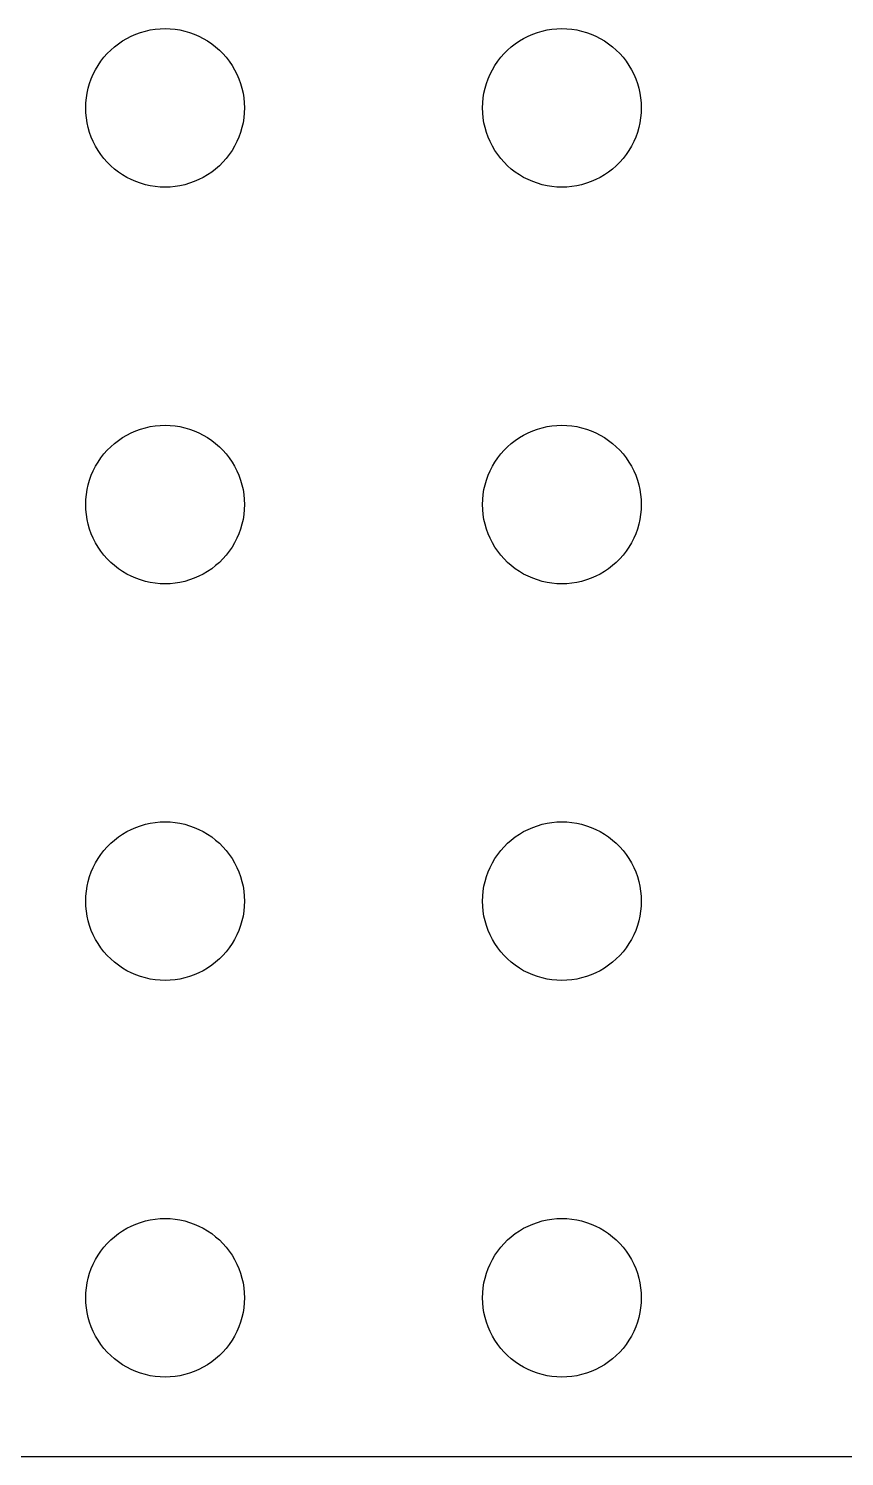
# Model space of a CAD drawing. Header units: metres. Extents: x -66 to 66, y -66 to 66.
# Drawn here: x -35.2 to -4.3, y -66 to -12 of the extents above; entities that cross this region are included whole.
import ezdxf

# ---------------------------------------------------------------- set-up
doc = ezdxf.new("R2010")
doc.units = ezdxf.units.M

msp = doc.modelspace()

# ---------------------------------------------------------------- linework, layer by layer
for p, q in [((-31.6075, -12.467), (-31.4453, -12.3711)), ((-31.4453, -12.3711), (-31.2773, -12.2855)), ((-31.2773, -12.2855), (-31.1044, -12.2107)), ((-31.1044, -12.2107), (-30.927, -12.1468)), ((-30.927, -12.1468), (-30.7461, -12.0942)), ((-30.7461, -12.0942), (-30.5621, -12.0531)), ((-30.5621, -12.0531), (-30.376, -12.0237)), ((-30.376, -12.0237), (-30.1884, -12.0059)), ((-30.1884, -12.0059), (-30, -12)), ((-30, -12), (-29.8116, -12.0059)), ((-29.8116, -12.0059), (-29.624, -12.0237)), ((-29.624, -12.0237), (-29.4379, -12.0531)), ((-29.4379, -12.0531), (-29.2539, -12.0942)), ((-29.2539, -12.0942), (-29.0729, -12.1468)), ((-29.0729, -12.1468), (-28.8956, -12.2107)), ((-28.8956, -12.2107), (-28.7227, -12.2855)), ((-28.7227, -12.2855), (-28.5547, -12.3711)), ((-28.5547, -12.3711), (-28.3925, -12.467)), ((-16.6075, -12.467), (-16.4453, -12.3711)), ((-16.4453, -12.3711), (-16.2773, -12.2855)), ((-16.2773, -12.2855), (-16.1044, -12.2107)), ((-16.1044, -12.2107), (-15.927, -12.1468)), ((-15.927, -12.1468), (-15.7461, -12.0942)), ((-15.7461, -12.0942), (-15.5621, -12.0531)), ((-15.5621, -12.0531), (-15.376, -12.0237)), ((-15.376, -12.0237), (-15.1884, -12.0059)), ((-15.1884, -12.0059), (-15, -12)), ((-15, -12), (-14.8116, -12.0059)), ((-14.8116, -12.0059), (-14.624, -12.0237)), ((-14.624, -12.0237), (-14.4379, -12.0531)), ((-14.4379, -12.0531), (-14.2539, -12.0942)), ((-14.2539, -12.0942), (-14.0729, -12.1468)), ((-14.0729, -12.1468), (-13.8956, -12.2107)), ((-13.8956, -12.2107), (-13.7227, -12.2855)), ((-13.7227, -12.2855), (-13.5547, -12.3711)), ((-13.5547, -12.3711), (-13.3925, -12.467)), ((-32.3115, -13.0877), (-32.1869, -12.9464)), ((-32.1869, -12.9464), (-32.0536, -12.8131)), ((-32.0536, -12.8131), (-31.9123, -12.6884)), ((-31.9123, -12.6884), (-31.7634, -12.5729)), ((-31.7634, -12.5729), (-31.6075, -12.467)), ((-28.3925, -12.467), (-28.2366, -12.5729)), ((-28.2366, -12.5729), (-28.0877, -12.6884)), ((-28.0877, -12.6884), (-27.9464, -12.8131)), ((-27.9464, -12.8131), (-27.8131, -12.9464)), ((-27.8131, -12.9464), (-27.6884, -13.0877)), ((-17.3115, -13.0877), (-17.1869, -12.9464)), ((-17.1869, -12.9464), (-17.0536, -12.8131)), ((-17.0536, -12.8131), (-16.9123, -12.6884)), ((-16.9123, -12.6884), (-16.7634, -12.5729)), ((-16.7634, -12.5729), (-16.6075, -12.467)), ((-13.3925, -12.467), (-13.2366, -12.5729)), ((-13.2366, -12.5729), (-13.0877, -12.6884)), ((-13.0877, -12.6884), (-12.9464, -12.8131)), ((-12.9464, -12.8131), (-12.8131, -12.9464)), ((-12.8131, -12.9464), (-12.6884, -13.0877)), ((-32.6289, -13.5547), (-32.533, -13.3925)), ((-32.533, -13.3925), (-32.427, -13.2366)), ((-32.427, -13.2366), (-32.3115, -13.0877)), ((-27.6884, -13.0877), (-27.5729, -13.2366)), ((-27.5729, -13.2366), (-27.467, -13.3925)), ((-27.467, -13.3925), (-27.3711, -13.5547)), ((-17.6289, -13.5547), (-17.533, -13.3925)), ((-17.533, -13.3925), (-17.427, -13.2366)), ((-17.427, -13.2366), (-17.3115, -13.0877)), ((-12.6884, -13.0877), (-12.5729, -13.2366)), ((-12.5729, -13.2366), (-12.467, -13.3925)), ((-12.467, -13.3925), (-12.3711, -13.5547)), ((-32.8532, -14.0729), (-32.7893, -13.8956)), ((-32.7893, -13.8956), (-32.7145, -13.7227)), ((-32.7145, -13.7227), (-32.6289, -13.5547)), ((-27.3711, -13.5547), (-27.2855, -13.7227)), ((-27.2855, -13.7227), (-27.2107, -13.8956)), ((-27.2107, -13.8956), (-27.1468, -14.0729)), ((-17.8532, -14.0729), (-17.7893, -13.8956)), ((-17.7893, -13.8956), (-17.7145, -13.7227)), ((-17.7145, -13.7227), (-17.6289, -13.5547)), ((-12.3711, -13.5547), (-12.2855, -13.7227)), ((-12.2855, -13.7227), (-12.2107, -13.8956)), ((-12.2107, -13.8956), (-12.1468, -14.0729)), ((-32.9763, -14.624), (-32.9469, -14.4379)), ((-32.9469, -14.4379), (-32.9057, -14.2539)), ((-32.9057, -14.2539), (-32.8532, -14.0729)), ((-27.1468, -14.0729), (-27.0942, -14.2539)), ((-27.0942, -14.2539), (-27.0531, -14.4379)), ((-27.0531, -14.4379), (-27.0237, -14.624)), ((-17.9763, -14.624), (-17.9469, -14.4379)), ((-17.9469, -14.4379), (-17.9057, -14.2539)), ((-17.9057, -14.2539), (-17.8532, -14.0729)), ((-12.1468, -14.0729), (-12.0942, -14.2539)), ((-12.0942, -14.2539), (-12.0531, -14.4379)), ((-12.0531, -14.4379), (-12.0237, -14.624)), ((-33, -15), (-32.9941, -14.8116)), ((-32.9941, -15.1884), (-33, -15)), ((-32.9941, -14.8116), (-32.9763, -14.624)), ((-27.0237, -14.624), (-27.0059, -14.8116)), ((-27.0059, -14.8116), (-27, -15)), ((-27, -15), (-27.0059, -15.1884)), ((-18, -15), (-17.9941, -14.8116)), ((-17.9941, -15.1884), (-18, -15)), ((-17.9941, -14.8116), (-17.9763, -14.624)), ((-12.0237, -14.624), (-12.0059, -14.8116)), ((-12.0059, -14.8116), (-12, -15)), ((-12, -15), (-12.0059, -15.1884)), ((-32.9763, -15.376), (-32.9941, -15.1884)), ((-32.9469, -15.5621), (-32.9763, -15.376)), ((-32.9057, -15.7461), (-32.9469, -15.5621)), ((-27.0531, -15.5621), (-27.0942, -15.7461)), ((-27.0237, -15.376), (-27.0531, -15.5621)), ((-27.0059, -15.1884), (-27.0237, -15.376)), ((-17.9763, -15.376), (-17.9941, -15.1884)), ((-17.9469, -15.5621), (-17.9763, -15.376)), ((-17.9057, -15.7461), (-17.9469, -15.5621)), ((-12.0531, -15.5621), (-12.0942, -15.7461)), ((-12.0237, -15.376), (-12.0531, -15.5621)), ((-12.0059, -15.1884), (-12.0237, -15.376)), ((-32.8532, -15.927), (-32.9057, -15.7461)), ((-32.7893, -16.1044), (-32.8532, -15.927)), ((-32.7145, -16.2773), (-32.7893, -16.1044)), ((-27.2107, -16.1044), (-27.2855, -16.2773)), ((-27.1468, -15.927), (-27.2107, -16.1044)), ((-27.0942, -15.7461), (-27.1468, -15.927)), ((-17.8532, -15.927), (-17.9057, -15.7461)), ((-17.7893, -16.1044), (-17.8532, -15.927)), ((-17.7145, -16.2773), (-17.7893, -16.1044)), ((-12.2107, -16.1044), (-12.2855, -16.2773)), ((-12.1468, -15.927), (-12.2107, -16.1044)), ((-12.0942, -15.7461), (-12.1468, -15.927)), ((-32.6289, -16.4453), (-32.7145, -16.2773)), ((-32.533, -16.6075), (-32.6289, -16.4453)), ((-32.427, -16.7634), (-32.533, -16.6075)), ((-27.467, -16.6075), (-27.5729, -16.7634)), ((-27.3711, -16.4453), (-27.467, -16.6075)), ((-27.2855, -16.2773), (-27.3711, -16.4453)), ((-17.6289, -16.4453), (-17.7145, -16.2773)), ((-17.533, -16.6075), (-17.6289, -16.4453)), ((-17.427, -16.7634), (-17.533, -16.6075)), ((-12.467, -16.6075), (-12.5729, -16.7634)), ((-12.3711, -16.4453), (-12.467, -16.6075)), ((-12.2855, -16.2773), (-12.3711, -16.4453)), ((-32.3115, -16.9123), (-32.427, -16.7634)), ((-32.1869, -17.0536), (-32.3115, -16.9123)), ((-32.0536, -17.1869), (-32.1869, -17.0536)), ((-31.9123, -17.3115), (-32.0536, -17.1869)), ((-27.9464, -17.1869), (-28.0877, -17.3115)), ((-27.8131, -17.0536), (-27.9464, -17.1869)), ((-27.6884, -16.9123), (-27.8131, -17.0536)), ((-27.5729, -16.7634), (-27.6884, -16.9123)), ((-17.3115, -16.9123), (-17.427, -16.7634)), ((-17.1869, -17.0536), (-17.3115, -16.9123)), ((-17.0536, -17.1869), (-17.1869, -17.0536)), ((-16.9123, -17.3115), (-17.0536, -17.1869)), ((-12.9464, -17.1869), (-13.0877, -17.3115)), ((-12.8131, -17.0536), (-12.9464, -17.1869)), ((-12.6884, -16.9123), (-12.8131, -17.0536)), ((-12.5729, -16.7634), (-12.6884, -16.9123)), ((-31.7634, -17.427), (-31.9123, -17.3115)), ((-31.6075, -17.533), (-31.7634, -17.427)), ((-31.4453, -17.6289), (-31.6075, -17.533)), ((-31.2773, -17.7145), (-31.4453, -17.6289)), ((-31.1044, -17.7893), (-31.2773, -17.7145)), ((-30.927, -17.8532), (-31.1044, -17.7893)), ((-28.8956, -17.7893), (-29.0729, -17.8532)), ((-28.7227, -17.7145), (-28.8956, -17.7893)), ((-28.5547, -17.6289), (-28.7227, -17.7145)), ((-28.3925, -17.533), (-28.5547, -17.6289)), ((-28.2366, -17.427), (-28.3925, -17.533)), ((-28.0877, -17.3115), (-28.2366, -17.427)), ((-16.7634, -17.427), (-16.9123, -17.3115)), ((-16.6075, -17.533), (-16.7634, -17.427)), ((-16.4453, -17.6289), (-16.6075, -17.533)), ((-16.2773, -17.7145), (-16.4453, -17.6289)), ((-16.1044, -17.7893), (-16.2773, -17.7145)), ((-15.927, -17.8532), (-16.1044, -17.7893)), ((-13.8956, -17.7893), (-14.0729, -17.8532)), ((-13.7227, -17.7145), (-13.8956, -17.7893)), ((-13.5547, -17.6289), (-13.7227, -17.7145)), ((-13.3925, -17.533), (-13.5547, -17.6289)), ((-13.2366, -17.427), (-13.3925, -17.533)), ((-13.0877, -17.3115), (-13.2366, -17.427)), ((-30.7461, -17.9057), (-30.927, -17.8532)), ((-30.5621, -17.9469), (-30.7461, -17.9057)), ((-30.376, -17.9763), (-30.5621, -17.9469)), ((-30.1884, -17.9941), (-30.376, -17.9763)), ((-30, -18), (-30.1884, -17.9941)), ((-29.8116, -17.9941), (-30, -18)), ((-29.624, -17.9763), (-29.8116, -17.9941)), ((-29.4379, -17.9469), (-29.624, -17.9763)), ((-29.2539, -17.9057), (-29.4379, -17.9469)), ((-29.0729, -17.8532), (-29.2539, -17.9057)), ((-15.7461, -17.9057), (-15.927, -17.8532)), ((-15.5621, -17.9469), (-15.7461, -17.9057)), ((-15.376, -17.9763), (-15.5621, -17.9469)), ((-15.1884, -17.9941), (-15.376, -17.9763)), ((-15, -18), (-15.1884, -17.9941)), ((-14.8116, -17.9941), (-15, -18)), ((-14.624, -17.9763), (-14.8116, -17.9941)), ((-14.4379, -17.9469), (-14.624, -17.9763)), ((-14.2539, -17.9057), (-14.4379, -17.9469)), ((-14.0729, -17.8532), (-14.2539, -17.9057)), ((-30.1884, -27.0059), (-30, -27)), ((-30, -27), (-29.8116, -27.0059)), ((-15.1884, -27.0059), (-15, -27)), ((-15, -27), (-14.8116, -27.0059)), ((-31.7634, -27.5729), (-31.6075, -27.467)), ((-31.6075, -27.467), (-31.4453, -27.3711)), ((-31.4453, -27.3711), (-31.2773, -27.2855)), ((-31.2773, -27.2855), (-31.1044, -27.2107)), ((-31.1044, -27.2107), (-30.927, -27.1468)), ((-30.927, -27.1468), (-30.7461, -27.0942)), ((-30.7461, -27.0942), (-30.5621, -27.0531)), ((-30.5621, -27.0531), (-30.376, -27.0237)), ((-30.376, -27.0237), (-30.1884, -27.0059)), ((-29.8116, -27.0059), (-29.624, -27.0237)), ((-29.624, -27.0237), (-29.4379, -27.0531)), ((-29.4379, -27.0531), (-29.2539, -27.0942)), ((-29.2539, -27.0942), (-29.0729, -27.1468)), ((-29.0729, -27.1468), (-28.8956, -27.2107)), ((-28.8956, -27.2107), (-28.7227, -27.2855)), ((-28.7227, -27.2855), (-28.5547, -27.3711)), ((-28.5547, -27.3711), (-28.3925, -27.467)), ((-28.3925, -27.467), (-28.2366, -27.5729)), ((-16.7634, -27.5729), (-16.6075, -27.467)), ((-16.6075, -27.467), (-16.4453, -27.3711)), ((-16.4453, -27.3711), (-16.2773, -27.2855)), ((-16.2773, -27.2855), (-16.1044, -27.2107)), ((-16.1044, -27.2107), (-15.927, -27.1468)), ((-15.927, -27.1468), (-15.7461, -27.0942)), ((-15.7461, -27.0942), (-15.5621, -27.0531)), ((-15.5621, -27.0531), (-15.376, -27.0237)), ((-15.376, -27.0237), (-15.1884, -27.0059)), ((-14.8116, -27.0059), (-14.624, -27.0237)), ((-14.624, -27.0237), (-14.4379, -27.0531)), ((-14.4379, -27.0531), (-14.2539, -27.0942)), ((-14.2539, -27.0942), (-14.0729, -27.1468)), ((-14.0729, -27.1468), (-13.8956, -27.2107)), ((-13.8956, -27.2107), (-13.7227, -27.2855)), ((-13.7227, -27.2855), (-13.5547, -27.3711)), ((-13.5547, -27.3711), (-13.3925, -27.467)), ((-13.3925, -27.467), (-13.2366, -27.5729)), ((-32.3115, -28.0877), (-32.1869, -27.9464)), ((-32.1869, -27.9464), (-32.0536, -27.8131)), ((-32.0536, -27.8131), (-31.9123, -27.6884)), ((-31.9123, -27.6884), (-31.7634, -27.5729)), ((-28.2366, -27.5729), (-28.0877, -27.6884)), ((-28.0877, -27.6884), (-27.9464, -27.8131)), ((-27.9464, -27.8131), (-27.8131, -27.9464)), ((-27.8131, -27.9464), (-27.6884, -28.0877)), ((-17.3115, -28.0877), (-17.1869, -27.9464)), ((-17.1869, -27.9464), (-17.0536, -27.8131)), ((-17.0536, -27.8131), (-16.9123, -27.6884)), ((-16.9123, -27.6884), (-16.7634, -27.5729)), ((-13.2366, -27.5729), (-13.0877, -27.6884)), ((-13.0877, -27.6884), (-12.9464, -27.8131)), ((-12.9464, -27.8131), (-12.8131, -27.9464)), ((-12.8131, -27.9464), (-12.6884, -28.0877)), ((-32.7145, -28.7227), (-32.6289, -28.5547)), ((-32.6289, -28.5547), (-32.533, -28.3925)), ((-32.533, -28.3925), (-32.427, -28.2366)), ((-32.427, -28.2366), (-32.3115, -28.0877)), ((-27.6884, -28.0877), (-27.5729, -28.2366)), ((-27.5729, -28.2366), (-27.467, -28.3925)), ((-27.467, -28.3925), (-27.3711, -28.5547)), ((-27.3711, -28.5547), (-27.2855, -28.7227)), ((-17.7145, -28.7227), (-17.6289, -28.5547)), ((-17.6289, -28.5547), (-17.533, -28.3925)), ((-17.533, -28.3925), (-17.427, -28.2366)), ((-17.427, -28.2366), (-17.3115, -28.0877)), ((-12.6884, -28.0877), (-12.5729, -28.2366)), ((-12.5729, -28.2366), (-12.467, -28.3925)), ((-12.467, -28.3925), (-12.3711, -28.5547)), ((-12.3711, -28.5547), (-12.2855, -28.7227)), ((-32.9057, -29.2539), (-32.8532, -29.0729)), ((-32.8532, -29.0729), (-32.7893, -28.8956)), ((-32.7893, -28.8956), (-32.7145, -28.7227)), ((-27.2855, -28.7227), (-27.2107, -28.8956)), ((-27.2107, -28.8956), (-27.1468, -29.0729)), ((-27.1468, -29.0729), (-27.0942, -29.2539)), ((-17.9057, -29.2539), (-17.8532, -29.0729)), ((-17.8532, -29.0729), (-17.7893, -28.8956)), ((-17.7893, -28.8956), (-17.7145, -28.7227)), ((-12.2855, -28.7227), (-12.2107, -28.8956)), ((-12.2107, -28.8956), (-12.1468, -29.0729)), ((-12.1468, -29.0729), (-12.0942, -29.2539)), ((-32.9941, -29.8116), (-32.9763, -29.624)), ((-32.9763, -29.624), (-32.9469, -29.4379)), ((-32.9469, -29.4379), (-32.9057, -29.2539)), ((-27.0942, -29.2539), (-27.0531, -29.4379)), ((-27.0531, -29.4379), (-27.0237, -29.624)), ((-27.0237, -29.624), (-27.0059, -29.8116)), ((-17.9941, -29.8116), (-17.9763, -29.624)), ((-17.9763, -29.624), (-17.9469, -29.4379)), ((-17.9469, -29.4379), (-17.9057, -29.2539)), ((-12.0942, -29.2539), (-12.0531, -29.4379)), ((-12.0531, -29.4379), (-12.0237, -29.624)), ((-12.0237, -29.624), (-12.0059, -29.8116)), ((-33, -30), (-32.9941, -29.8116)), ((-32.9941, -30.1884), (-33, -30)), ((-32.9763, -30.376), (-32.9941, -30.1884)), ((-27.0059, -30.1884), (-27.0237, -30.376)), ((-27.0059, -29.8116), (-27, -30)), ((-27, -30), (-27.0059, -30.1884)), ((-18, -30), (-17.9941, -29.8116)), ((-17.9941, -30.1884), (-18, -30)), ((-17.9763, -30.376), (-17.9941, -30.1884)), ((-12.0059, -30.1884), (-12.0237, -30.376)), ((-12.0059, -29.8116), (-12, -30)), ((-12, -30), (-12.0059, -30.1884)), ((-32.9469, -30.5621), (-32.9763, -30.376)), ((-32.9057, -30.7461), (-32.9469, -30.5621)), ((-32.8532, -30.927), (-32.9057, -30.7461)), ((-27.0942, -30.7461), (-27.1468, -30.927)), ((-27.0531, -30.5621), (-27.0942, -30.7461)), ((-27.0237, -30.376), (-27.0531, -30.5621)), ((-17.9469, -30.5621), (-17.9763, -30.376)), ((-17.9057, -30.7461), (-17.9469, -30.5621)), ((-17.8532, -30.927), (-17.9057, -30.7461)), ((-12.0942, -30.7461), (-12.1468, -30.927)), ((-12.0531, -30.5621), (-12.0942, -30.7461)), ((-12.0237, -30.376), (-12.0531, -30.5621)), ((-32.7893, -31.1044), (-32.8532, -30.927)), ((-32.7145, -31.2773), (-32.7893, -31.1044)), ((-32.6289, -31.4453), (-32.7145, -31.2773)), ((-27.2855, -31.2773), (-27.3711, -31.4453)), ((-27.2107, -31.1044), (-27.2855, -31.2773)), ((-27.1468, -30.927), (-27.2107, -31.1044)), ((-17.7893, -31.1044), (-17.8532, -30.927)), ((-17.7145, -31.2773), (-17.7893, -31.1044)), ((-17.6289, -31.4453), (-17.7145, -31.2773)), ((-12.2855, -31.2773), (-12.3711, -31.4453)), ((-12.2107, -31.1044), (-12.2855, -31.2773)), ((-12.1468, -30.927), (-12.2107, -31.1044)), ((-32.533, -31.6075), (-32.6289, -31.4453)), ((-32.427, -31.7634), (-32.533, -31.6075)), ((-32.3115, -31.9123), (-32.427, -31.7634)), ((-27.5729, -31.7634), (-27.6884, -31.9123)), ((-27.467, -31.6075), (-27.5729, -31.7634)), ((-27.3711, -31.4453), (-27.467, -31.6075)), ((-17.533, -31.6075), (-17.6289, -31.4453)), ((-17.427, -31.7634), (-17.533, -31.6075)), ((-17.3115, -31.9123), (-17.427, -31.7634)), ((-12.5729, -31.7634), (-12.6884, -31.9123)), ((-12.467, -31.6075), (-12.5729, -31.7634)), ((-12.3711, -31.4453), (-12.467, -31.6075)), ((-32.1869, -32.0536), (-32.3115, -31.9123)), ((-32.0536, -32.1869), (-32.1869, -32.0536)), ((-31.9123, -32.3115), (-32.0536, -32.1869)), ((-31.7634, -32.427), (-31.9123, -32.3115)), ((-28.0877, -32.3115), (-28.2366, -32.427)), ((-27.9464, -32.1869), (-28.0877, -32.3115)), ((-27.8131, -32.0536), (-27.9464, -32.1869)), ((-27.6884, -31.9123), (-27.8131, -32.0536)), ((-17.1869, -32.0536), (-17.3115, -31.9123)), ((-17.0536, -32.1869), (-17.1869, -32.0536)), ((-16.9123, -32.3115), (-17.0536, -32.1869)), ((-16.7634, -32.427), (-16.9123, -32.3115)), ((-13.0877, -32.3115), (-13.2366, -32.427)), ((-12.9464, -32.1869), (-13.0877, -32.3115)), ((-12.8131, -32.0536), (-12.9464, -32.1869)), ((-12.6884, -31.9123), (-12.8131, -32.0536)), ((-31.6075, -32.533), (-31.7634, -32.427)), ((-31.4453, -32.6289), (-31.6075, -32.533)), ((-31.2773, -32.7145), (-31.4453, -32.6289)), ((-31.1044, -32.7893), (-31.2773, -32.7145)), ((-30.927, -32.8532), (-31.1044, -32.7893)), ((-30.7461, -32.9057), (-30.927, -32.8532)), ((-30.5621, -32.9469), (-30.7461, -32.9057)), ((-29.2539, -32.9057), (-29.4379, -32.9469)), ((-29.0729, -32.8532), (-29.2539, -32.9057)), ((-28.8956, -32.7893), (-29.0729, -32.8532)), ((-28.7227, -32.7145), (-28.8956, -32.7893)), ((-28.5547, -32.6289), (-28.7227, -32.7145)), ((-28.3925, -32.533), (-28.5547, -32.6289)), ((-28.2366, -32.427), (-28.3925, -32.533)), ((-16.6075, -32.533), (-16.7634, -32.427)), ((-16.4453, -32.6289), (-16.6075, -32.533)), ((-16.2773, -32.7145), (-16.4453, -32.6289)), ((-16.1044, -32.7893), (-16.2773, -32.7145)), ((-15.927, -32.8532), (-16.1044, -32.7893)), ((-15.7461, -32.9057), (-15.927, -32.8532)), ((-15.5621, -32.9469), (-15.7461, -32.9057)), ((-14.2539, -32.9057), (-14.4379, -32.9469)), ((-14.0729, -32.8532), (-14.2539, -32.9057)), ((-13.8956, -32.7893), (-14.0729, -32.8532)), ((-13.7227, -32.7145), (-13.8956, -32.7893)), ((-13.5547, -32.6289), (-13.7227, -32.7145)), ((-13.3925, -32.533), (-13.5547, -32.6289)), ((-13.2366, -32.427), (-13.3925, -32.533)), ((-30.376, -32.9763), (-30.5621, -32.9469)), ((-30.1884, -32.9941), (-30.376, -32.9763)), ((-30, -33), (-30.1884, -32.9941)), ((-29.8116, -32.9941), (-30, -33)), ((-29.624, -32.9763), (-29.8116, -32.9941)), ((-29.4379, -32.9469), (-29.624, -32.9763)), ((-15.376, -32.9763), (-15.5621, -32.9469)), ((-15.1884, -32.9941), (-15.376, -32.9763)), ((-15, -33), (-15.1884, -32.9941)), ((-14.8116, -32.9941), (-15, -33)), ((-14.624, -32.9763), (-14.8116, -32.9941)), ((-14.4379, -32.9469), (-14.624, -32.9763)), ((-30.927, -42.1468), (-30.7461, -42.0942)), ((-30.7461, -42.0942), (-30.5621, -42.0531)), ((-30.5621, -42.0531), (-30.376, -42.0237)), ((-30.376, -42.0237), (-30.1884, -42.0059)), ((-30.1884, -42.0059), (-30, -42)), ((-30, -42), (-29.8116, -42.0059)), ((-29.8116, -42.0059), (-29.624, -42.0237)), ((-29.624, -42.0237), (-29.4379, -42.0531)), ((-29.4379, -42.0531), (-29.2539, -42.0942)), ((-29.2539, -42.0942), (-29.0729, -42.1468)), ((-15.927, -42.1468), (-15.7461, -42.0942)), ((-15.7461, -42.0942), (-15.5621, -42.0531)), ((-15.5621, -42.0531), (-15.376, -42.0237)), ((-15.376, -42.0237), (-15.1884, -42.0059)), ((-15.1884, -42.0059), (-15, -42)), ((-15, -42), (-14.8116, -42.0059)), ((-14.8116, -42.0059), (-14.624, -42.0237)), ((-14.624, -42.0237), (-14.4379, -42.0531)), ((-14.4379, -42.0531), (-14.2539, -42.0942)), ((-14.2539, -42.0942), (-14.0729, -42.1468)), ((-31.9123, -42.6885), (-31.7634, -42.5729)), ((-31.7634, -42.5729), (-31.6075, -42.467)), ((-31.6075, -42.467), (-31.4453, -42.3711)), ((-31.4453, -42.3711), (-31.2773, -42.2855)), ((-31.2773, -42.2855), (-31.1044, -42.2107)), ((-31.1044, -42.2107), (-30.927, -42.1468)), ((-29.0729, -42.1468), (-28.8956, -42.2107)), ((-28.8956, -42.2107), (-28.7227, -42.2855)), ((-28.7227, -42.2855), (-28.5547, -42.3711)), ((-28.5547, -42.3711), (-28.3925, -42.467)), ((-28.3925, -42.467), (-28.2366, -42.5729)), ((-28.2366, -42.5729), (-28.0877, -42.6885)), ((-16.9123, -42.6885), (-16.7634, -42.5729)), ((-16.7634, -42.5729), (-16.6075, -42.467)), ((-16.6075, -42.467), (-16.4453, -42.3711)), ((-16.4453, -42.3711), (-16.2773, -42.2855)), ((-16.2773, -42.2855), (-16.1044, -42.2107)), ((-16.1044, -42.2107), (-15.927, -42.1468)), ((-14.0729, -42.1468), (-13.8956, -42.2107)), ((-13.8956, -42.2107), (-13.7227, -42.2855)), ((-13.7227, -42.2855), (-13.5547, -42.3711)), ((-13.5547, -42.3711), (-13.3925, -42.467)), ((-13.3925, -42.467), (-13.2366, -42.5729)), ((-13.2366, -42.5729), (-13.0877, -42.6885)), ((-32.427, -43.2366), (-32.3115, -43.0877)), ((-32.3115, -43.0877), (-32.1869, -42.9464)), ((-32.1869, -42.9464), (-32.0536, -42.8131)), ((-32.0536, -42.8131), (-31.9123, -42.6885)), ((-28.0877, -42.6885), (-27.9464, -42.8131)), ((-27.9464, -42.8131), (-27.8131, -42.9464)), ((-27.8131, -42.9464), (-27.6884, -43.0877)), ((-27.6884, -43.0877), (-27.5729, -43.2366)), ((-17.427, -43.2366), (-17.3115, -43.0877)), ((-17.3115, -43.0877), (-17.1869, -42.9464)), ((-17.1869, -42.9464), (-17.0536, -42.8131)), ((-17.0536, -42.8131), (-16.9123, -42.6885)), ((-13.0877, -42.6885), (-12.9464, -42.8131)), ((-12.9464, -42.8131), (-12.8131, -42.9464)), ((-12.8131, -42.9464), (-12.6884, -43.0877)), ((-12.6884, -43.0877), (-12.5729, -43.2366)), ((-32.7893, -43.8956), (-32.7145, -43.7227)), ((-32.7145, -43.7227), (-32.6289, -43.5547)), ((-32.6289, -43.5547), (-32.533, -43.3925)), ((-32.533, -43.3925), (-32.427, -43.2366)), ((-27.5729, -43.2366), (-27.467, -43.3925)), ((-27.467, -43.3925), (-27.3711, -43.5547)), ((-27.3711, -43.5547), (-27.2855, -43.7227)), ((-27.2855, -43.7227), (-27.2107, -43.8956)), ((-17.7893, -43.8956), (-17.7145, -43.7227)), ((-17.7145, -43.7227), (-17.6289, -43.5547)), ((-17.6289, -43.5547), (-17.533, -43.3925)), ((-17.533, -43.3925), (-17.427, -43.2366)), ((-12.5729, -43.2366), (-12.467, -43.3925)), ((-12.467, -43.3925), (-12.3711, -43.5547)), ((-12.3711, -43.5547), (-12.2855, -43.7227)), ((-12.2855, -43.7227), (-12.2107, -43.8956)), ((-32.9469, -44.4379), (-32.9057, -44.2539)), ((-32.9057, -44.2539), (-32.8532, -44.0729)), ((-32.8532, -44.0729), (-32.7893, -43.8956)), ((-27.2107, -43.8956), (-27.1468, -44.0729)), ((-27.1468, -44.0729), (-27.0942, -44.2539)), ((-27.0942, -44.2539), (-27.0531, -44.4379)), ((-17.9469, -44.4379), (-17.9057, -44.2539)), ((-17.9057, -44.2539), (-17.8532, -44.0729)), ((-17.8532, -44.0729), (-17.7893, -43.8956)), ((-12.2107, -43.8956), (-12.1468, -44.0729)), ((-12.1468, -44.0729), (-12.0942, -44.2539)), ((-12.0942, -44.2539), (-12.0531, -44.4379)), ((-33, -45), (-32.9941, -44.8116)), ((-32.9941, -44.8116), (-32.9763, -44.624)), ((-32.9763, -44.624), (-32.9469, -44.4379)), ((-27.0531, -44.4379), (-27.0237, -44.624)), ((-27.0237, -44.624), (-27.0059, -44.8116)), ((-27.0059, -44.8116), (-27, -45)), ((-18, -45), (-17.9941, -44.8116)), ((-17.9941, -44.8116), (-17.9763, -44.624)), ((-17.9763, -44.624), (-17.9469, -44.4379)), ((-12.0531, -44.4379), (-12.0237, -44.624)), ((-12.0237, -44.624), (-12.0059, -44.8116)), ((-12.0059, -44.8116), (-12, -45)), ((-32.9941, -45.1884), (-33, -45)), ((-32.9763, -45.376), (-32.9941, -45.1884)), ((-27.0059, -45.1884), (-27.0237, -45.376)), ((-27, -45), (-27.0059, -45.1884)), ((-17.9941, -45.1884), (-18, -45)), ((-17.9763, -45.376), (-17.9941, -45.1884)), ((-12.0059, -45.1884), (-12.0237, -45.376)), ((-12, -45), (-12.0059, -45.1884)), ((-32.9469, -45.5621), (-32.9763, -45.376)), ((-32.9057, -45.7461), (-32.9469, -45.5621)), ((-32.8532, -45.927), (-32.9057, -45.7461)), ((-27.0942, -45.7461), (-27.1468, -45.927)), ((-27.0531, -45.5621), (-27.0942, -45.7461)), ((-27.0237, -45.376), (-27.0531, -45.5621)), ((-17.9469, -45.5621), (-17.9763, -45.376)), ((-17.9057, -45.7461), (-17.9469, -45.5621)), ((-17.8532, -45.927), (-17.9057, -45.7461)), ((-12.0942, -45.7461), (-12.1468, -45.927)), ((-12.0531, -45.5621), (-12.0942, -45.7461)), ((-12.0237, -45.376), (-12.0531, -45.5621)), ((-32.7893, -46.1044), (-32.8532, -45.927)), ((-32.7145, -46.2773), (-32.7893, -46.1044)), ((-32.6289, -46.4453), (-32.7145, -46.2773)), ((-27.2855, -46.2773), (-27.3711, -46.4453)), ((-27.2107, -46.1044), (-27.2855, -46.2773)), ((-27.1468, -45.927), (-27.2107, -46.1044)), ((-17.7893, -46.1044), (-17.8532, -45.927)), ((-17.7145, -46.2773), (-17.7893, -46.1044)), ((-17.6289, -46.4453), (-17.7145, -46.2773)), ((-12.2855, -46.2773), (-12.3711, -46.4453)), ((-12.2107, -46.1044), (-12.2855, -46.2773)), ((-12.1468, -45.927), (-12.2107, -46.1044)), ((-32.533, -46.6075), (-32.6289, -46.4453)), ((-32.427, -46.7634), (-32.533, -46.6075)), ((-32.3115, -46.9123), (-32.427, -46.7634)), ((-32.1869, -47.0536), (-32.3115, -46.9123)), ((-27.6884, -46.9123), (-27.8131, -47.0536)), ((-27.5729, -46.7634), (-27.6884, -46.9123)), ((-27.467, -46.6075), (-27.5729, -46.7634)), ((-27.3711, -46.4453), (-27.467, -46.6075)), ((-17.533, -46.6075), (-17.6289, -46.4453)), ((-17.427, -46.7634), (-17.533, -46.6075)), ((-17.3115, -46.9123), (-17.427, -46.7634)), ((-17.1869, -47.0536), (-17.3115, -46.9123)), ((-12.6884, -46.9123), (-12.8131, -47.0536)), ((-12.5729, -46.7634), (-12.6884, -46.9123)), ((-12.467, -46.6075), (-12.5729, -46.7634)), ((-12.3711, -46.4453), (-12.467, -46.6075)), ((-32.0536, -47.1869), (-32.1869, -47.0536)), ((-31.9123, -47.3115), (-32.0536, -47.1869)), ((-31.7634, -47.427), (-31.9123, -47.3115)), ((-31.6075, -47.533), (-31.7634, -47.427)), ((-28.2366, -47.427), (-28.3925, -47.533)), ((-28.0877, -47.3115), (-28.2366, -47.427)), ((-27.9464, -47.1869), (-28.0877, -47.3115)), ((-27.8131, -47.0536), (-27.9464, -47.1869)), ((-17.0536, -47.1869), (-17.1869, -47.0536)), ((-16.9123, -47.3115), (-17.0536, -47.1869)), ((-16.7634, -47.427), (-16.9123, -47.3115)), ((-16.6075, -47.533), (-16.7634, -47.427)), ((-13.2366, -47.427), (-13.3925, -47.533)), ((-13.0877, -47.3115), (-13.2366, -47.427)), ((-12.9464, -47.1869), (-13.0877, -47.3115)), ((-12.8131, -47.0536), (-12.9464, -47.1869)), ((-31.4453, -47.6289), (-31.6075, -47.533)), ((-31.2773, -47.7145), (-31.4453, -47.6289)), ((-31.1044, -47.7893), (-31.2773, -47.7145)), ((-30.927, -47.8532), (-31.1044, -47.7893)), ((-30.7461, -47.9057), (-30.927, -47.8532)), ((-30.5621, -47.9469), (-30.7461, -47.9057)), ((-30.376, -47.9763), (-30.5621, -47.9469)), ((-30.1884, -47.9941), (-30.376, -47.9763)), ((-30, -48), (-30.1884, -47.9941)), ((-29.8116, -47.9941), (-30, -48)), ((-29.624, -47.9763), (-29.8116, -47.9941)), ((-29.4379, -47.9469), (-29.624, -47.9763)), ((-29.2539, -47.9057), (-29.4379, -47.9469)), ((-29.0729, -47.8532), (-29.2539, -47.9057)), ((-28.8956, -47.7893), (-29.0729, -47.8532)), ((-28.7227, -47.7145), (-28.8956, -47.7893)), ((-28.5547, -47.6289), (-28.7227, -47.7145)), ((-28.3925, -47.533), (-28.5547, -47.6289)), ((-16.4453, -47.6289), (-16.6075, -47.533)), ((-16.2773, -47.7145), (-16.4453, -47.6289)), ((-16.1044, -47.7893), (-16.2773, -47.7145)), ((-15.927, -47.8532), (-16.1044, -47.7893)), ((-15.7461, -47.9057), (-15.927, -47.8532)), ((-15.5621, -47.9469), (-15.7461, -47.9057)), ((-15.376, -47.9763), (-15.5621, -47.9469)), ((-15.1884, -47.9941), (-15.376, -47.9763)), ((-15, -48), (-15.1884, -47.9941)), ((-14.8116, -47.9941), (-15, -48)), ((-14.624, -47.9763), (-14.8116, -47.9941)), ((-14.4379, -47.9469), (-14.624, -47.9763)), ((-14.2539, -47.9057), (-14.4379, -47.9469)), ((-14.0729, -47.8532), (-14.2539, -47.9057)), ((-13.8956, -47.7893), (-14.0729, -47.8532)), ((-13.7227, -47.7145), (-13.8956, -47.7893)), ((-13.5547, -47.6289), (-13.7227, -47.7145)), ((-13.3925, -47.533), (-13.5547, -47.6289)), ((-31.2773, -57.2855), (-31.1044, -57.2107)), ((-31.1044, -57.2107), (-30.927, -57.1468)), ((-30.927, -57.1468), (-30.7461, -57.0942)), ((-30.7461, -57.0942), (-30.5621, -57.0531)), ((-30.5621, -57.0531), (-30.376, -57.0237)), ((-30.376, -57.0237), (-30.1884, -57.0059)), ((-30.1884, -57.0059), (-30, -57)), ((-30, -57), (-29.8116, -57.0059)), ((-29.8116, -57.0059), (-29.624, -57.0237)), ((-29.624, -57.0237), (-29.4379, -57.0531)), ((-29.4379, -57.0531), (-29.2539, -57.0942)), ((-29.2539, -57.0942), (-29.0729, -57.1468)), ((-29.0729, -57.1468), (-28.8956, -57.2107)), ((-28.8956, -57.2107), (-28.7227, -57.2855)), ((-16.2773, -57.2855), (-16.1044, -57.2107)), ((-16.1044, -57.2107), (-15.927, -57.1468)), ((-15.927, -57.1468), (-15.7461, -57.0942)), ((-15.7461, -57.0942), (-15.5621, -57.0531)), ((-15.5621, -57.0531), (-15.376, -57.0237)), ((-15.376, -57.0237), (-15.1884, -57.0059)), ((-15.1884, -57.0059), (-15, -57)), ((-15, -57), (-14.8116, -57.0059)), ((-14.8116, -57.0059), (-14.624, -57.0237)), ((-14.624, -57.0237), (-14.4379, -57.0531)), ((-14.4379, -57.0531), (-14.2539, -57.0942)), ((-14.2539, -57.0942), (-14.0729, -57.1468)), ((-14.0729, -57.1468), (-13.8956, -57.2107)), ((-13.8956, -57.2107), (-13.7227, -57.2855)), ((-32.0536, -57.8131), (-31.9123, -57.6885)), ((-31.9123, -57.6885), (-31.7634, -57.5729)), ((-31.7634, -57.5729), (-31.6075, -57.467)), ((-31.6075, -57.467), (-31.4453, -57.3711)), ((-31.4453, -57.3711), (-31.2773, -57.2855)), ((-28.7227, -57.2855), (-28.5547, -57.3711)), ((-28.5547, -57.3711), (-28.3925, -57.467)), ((-28.3925, -57.467), (-28.2366, -57.5729)), ((-28.2366, -57.5729), (-28.0877, -57.6885)), ((-28.0877, -57.6885), (-27.9464, -57.8131)), ((-17.0536, -57.8131), (-16.9123, -57.6885)), ((-16.9123, -57.6885), (-16.7634, -57.5729)), ((-16.7634, -57.5729), (-16.6075, -57.467)), ((-16.6075, -57.467), (-16.4453, -57.3711)), ((-16.4453, -57.3711), (-16.2773, -57.2855)), ((-13.7227, -57.2855), (-13.5547, -57.3711)), ((-13.5547, -57.3711), (-13.3925, -57.467)), ((-13.3925, -57.467), (-13.2366, -57.5729)), ((-13.2366, -57.5729), (-13.0877, -57.6885)), ((-13.0877, -57.6885), (-12.9464, -57.8131)), ((-32.533, -58.3925), (-32.427, -58.2366)), ((-32.427, -58.2366), (-32.3115, -58.0877)), ((-32.3115, -58.0877), (-32.1869, -57.9464)), ((-32.1869, -57.9464), (-32.0536, -57.8131)), ((-27.9464, -57.8131), (-27.8131, -57.9464)), ((-27.8131, -57.9464), (-27.6884, -58.0877)), ((-27.6884, -58.0877), (-27.5729, -58.2366)), ((-27.5729, -58.2366), (-27.467, -58.3925)), ((-17.533, -58.3925), (-17.427, -58.2366)), ((-17.427, -58.2366), (-17.3115, -58.0877)), ((-17.3115, -58.0877), (-17.1869, -57.9464)), ((-17.1869, -57.9464), (-17.0536, -57.8131)), ((-12.9464, -57.8131), (-12.8131, -57.9464)), ((-12.8131, -57.9464), (-12.6884, -58.0877)), ((-12.6884, -58.0877), (-12.5729, -58.2366)), ((-12.5729, -58.2366), (-12.467, -58.3925)), ((-32.7893, -58.8956), (-32.7145, -58.7227)), ((-32.7145, -58.7227), (-32.6289, -58.5547)), ((-32.6289, -58.5547), (-32.533, -58.3925)), ((-27.467, -58.3925), (-27.3711, -58.5547)), ((-27.3711, -58.5547), (-27.2855, -58.7227)), ((-27.2855, -58.7227), (-27.2107, -58.8956)), ((-17.7893, -58.8956), (-17.7145, -58.7227)), ((-17.7145, -58.7227), (-17.6289, -58.5547)), ((-17.6289, -58.5547), (-17.533, -58.3925)), ((-12.467, -58.3925), (-12.3711, -58.5547)), ((-12.3711, -58.5547), (-12.2855, -58.7227)), ((-12.2855, -58.7227), (-12.2107, -58.8956)), ((-32.9469, -59.4379), (-32.9057, -59.2539)), ((-32.9057, -59.2539), (-32.8532, -59.0729)), ((-32.8532, -59.0729), (-32.7893, -58.8956)), ((-27.2107, -58.8956), (-27.1468, -59.0729)), ((-27.1468, -59.0729), (-27.0942, -59.2539)), ((-27.0942, -59.2539), (-27.0531, -59.4379)), ((-17.9469, -59.4379), (-17.9057, -59.2539)), ((-17.9057, -59.2539), (-17.8532, -59.0729)), ((-17.8532, -59.0729), (-17.7893, -58.8956)), ((-12.2107, -58.8956), (-12.1468, -59.0729)), ((-12.1468, -59.0729), (-12.0942, -59.2539)), ((-12.0942, -59.2539), (-12.0531, -59.4379)), ((-33, -60), (-32.9941, -59.8116)), ((-32.9941, -59.8116), (-32.9763, -59.624)), ((-32.9763, -59.624), (-32.9469, -59.4379)), ((-27.0531, -59.4379), (-27.0237, -59.624)), ((-27.0237, -59.624), (-27.0059, -59.8116)), ((-27.0059, -59.8116), (-27, -60)), ((-18, -60), (-17.9941, -59.8116)), ((-17.9941, -59.8116), (-17.9763, -59.624)), ((-17.9763, -59.624), (-17.9469, -59.4379)), ((-12.0531, -59.4379), (-12.0237, -59.624)), ((-12.0237, -59.624), (-12.0059, -59.8116)), ((-12.0059, -59.8116), (-12, -60)), ((-32.9941, -60.1884), (-33, -60)), ((-32.9763, -60.376), (-32.9941, -60.1884)), ((-32.9469, -60.5621), (-32.9763, -60.376)), ((-27.0237, -60.376), (-27.0531, -60.5621)), ((-27.0059, -60.1884), (-27.0237, -60.376)), ((-27, -60), (-27.0059, -60.1884)), ((-17.9941, -60.1884), (-18, -60)), ((-17.9763, -60.376), (-17.9941, -60.1884)), ((-17.9469, -60.5621), (-17.9763, -60.376)), ((-12.0237, -60.376), (-12.0531, -60.5621)), ((-12.0059, -60.1884), (-12.0237, -60.376)), ((-12, -60), (-12.0059, -60.1884)), ((-32.9057, -60.7461), (-32.9469, -60.5621)), ((-32.8532, -60.927), (-32.9057, -60.7461)), ((-32.7893, -61.1044), (-32.8532, -60.927)), ((-27.1468, -60.927), (-27.2107, -61.1044)), ((-27.0942, -60.7461), (-27.1468, -60.927)), ((-27.0531, -60.5621), (-27.0942, -60.7461)), ((-17.9057, -60.7461), (-17.9469, -60.5621)), ((-17.8532, -60.927), (-17.9057, -60.7461)), ((-17.7893, -61.1044), (-17.8532, -60.927)), ((-12.1468, -60.927), (-12.2107, -61.1044)), ((-12.0942, -60.7461), (-12.1468, -60.927)), ((-12.0531, -60.5621), (-12.0942, -60.7461)), ((-32.7145, -61.2773), (-32.7893, -61.1044)), ((-32.6289, -61.4453), (-32.7145, -61.2773)), ((-32.533, -61.6075), (-32.6289, -61.4453)), ((-27.3711, -61.4453), (-27.467, -61.6075)), ((-27.2855, -61.2773), (-27.3711, -61.4453)), ((-27.2107, -61.1044), (-27.2855, -61.2773)), ((-17.7145, -61.2773), (-17.7893, -61.1044)), ((-17.6289, -61.4453), (-17.7145, -61.2773)), ((-17.533, -61.6075), (-17.6289, -61.4453)), ((-12.3711, -61.4453), (-12.467, -61.6075)), ((-12.2855, -61.2773), (-12.3711, -61.4453)), ((-12.2107, -61.1044), (-12.2855, -61.2773)), ((-32.427, -61.7634), (-32.533, -61.6075)), ((-32.3115, -61.9123), (-32.427, -61.7634)), ((-32.1869, -62.0536), (-32.3115, -61.9123)), ((-32.0536, -62.1869), (-32.1869, -62.0536)), ((-27.8131, -62.0536), (-27.9464, -62.1869)), ((-27.6884, -61.9123), (-27.8131, -62.0536)), ((-27.5729, -61.7634), (-27.6884, -61.9123)), ((-27.467, -61.6075), (-27.5729, -61.7634)), ((-17.427, -61.7634), (-17.533, -61.6075)), ((-17.3115, -61.9123), (-17.427, -61.7634)), ((-17.1869, -62.0536), (-17.3115, -61.9123)), ((-17.0536, -62.1869), (-17.1869, -62.0536)), ((-12.8131, -62.0536), (-12.9464, -62.1869)), ((-12.6884, -61.9123), (-12.8131, -62.0536)), ((-12.5729, -61.7634), (-12.6884, -61.9123)), ((-12.467, -61.6075), (-12.5729, -61.7634)), ((-31.9123, -62.3115), (-32.0536, -62.1869)), ((-31.7634, -62.427), (-31.9123, -62.3115)), ((-31.6075, -62.533), (-31.7634, -62.427)), ((-31.4453, -62.6289), (-31.6075, -62.533)), ((-31.2773, -62.7145), (-31.4453, -62.6289)), ((-28.5547, -62.6289), (-28.7227, -62.7145)), ((-28.3925, -62.533), (-28.5547, -62.6289)), ((-28.2366, -62.427), (-28.3925, -62.533)), ((-28.0877, -62.3115), (-28.2366, -62.427)), ((-27.9464, -62.1869), (-28.0877, -62.3115)), ((-16.9123, -62.3115), (-17.0536, -62.1869)), ((-16.7634, -62.427), (-16.9123, -62.3115)), ((-16.6075, -62.533), (-16.7634, -62.427)), ((-16.4453, -62.6289), (-16.6075, -62.533)), ((-16.2773, -62.7145), (-16.4453, -62.6289)), ((-13.5547, -62.6289), (-13.7227, -62.7145)), ((-13.3925, -62.533), (-13.5547, -62.6289)), ((-13.2366, -62.427), (-13.3925, -62.533)), ((-13.0877, -62.3115), (-13.2366, -62.427)), ((-12.9464, -62.1869), (-13.0877, -62.3115)), ((-31.1044, -62.7893), (-31.2773, -62.7145)), ((-30.927, -62.8532), (-31.1044, -62.7893)), ((-30.7461, -62.9057), (-30.927, -62.8532)), ((-30.5621, -62.9469), (-30.7461, -62.9057)), ((-30.376, -62.9763), (-30.5621, -62.9469)), ((-30.1884, -62.9941), (-30.376, -62.9763)), ((-30, -63), (-30.1884, -62.9941)), ((-29.8116, -62.9941), (-30, -63)), ((-29.624, -62.9763), (-29.8116, -62.9941)), ((-29.4379, -62.9469), (-29.624, -62.9763)), ((-29.2539, -62.9057), (-29.4379, -62.9469)), ((-29.0729, -62.8532), (-29.2539, -62.9057)), ((-28.8956, -62.7893), (-29.0729, -62.8532)), ((-28.7227, -62.7145), (-28.8956, -62.7893)), ((-16.1044, -62.7893), (-16.2773, -62.7145)), ((-15.927, -62.8532), (-16.1044, -62.7893)), ((-15.7461, -62.9057), (-15.927, -62.8532)), ((-15.5621, -62.9469), (-15.7461, -62.9057)), ((-15.376, -62.9763), (-15.5621, -62.9469)), ((-15.1884, -62.9941), (-15.376, -62.9763)), ((-15, -63), (-15.1884, -62.9941)), ((-14.8116, -62.9941), (-15, -63)), ((-14.624, -62.9763), (-14.8116, -62.9941)), ((-14.4379, -62.9469), (-14.624, -62.9763)), ((-14.2539, -62.9057), (-14.4379, -62.9469)), ((-14.0729, -62.8532), (-14.2539, -62.9057)), ((-13.8956, -62.7893), (-14.0729, -62.8532)), ((-13.7227, -62.7145), (-13.8956, -62.7893)), ((-61, -66), (61, -66))]:
    msp.add_line(p, q)

doc.saveas('drawing.dxf')
